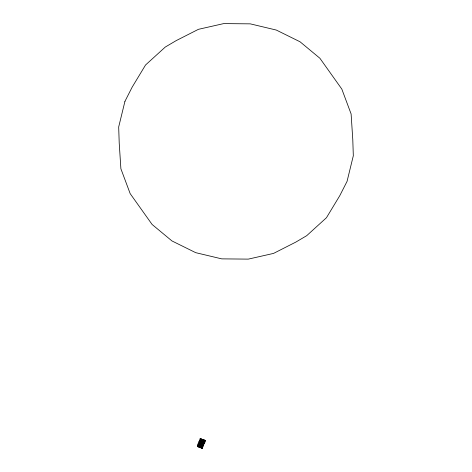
<?xml version="1.0" encoding="UTF-8"?>
<svg xmlns="http://www.w3.org/2000/svg" width="472" height="472" viewBox="0 0 472 472"><rect width="100%" height="100%" fill="white"/><g stroke="black" fill="none" stroke-linecap="round" stroke-linejoin="round"><path stroke-width="0.71" d="M199.514 441.503L200.193 438.6L205.214 440.411L204.606 443.161L199.125 441.161L198.458 444.046L203.485 445.857L198.075 443.704L197.408 446.589L202.435 448.4L197.479 446.418M203.09 445.527L202.506 448.229M203.485 445.857L204.164 442.954M199.066 441.314L204.541 443.314L205.202 440.429M200.122 438.771L205.214 440.411M199.55 441.81C201.479 443.249 199.001 440.765 199.892 442.494M199.19 445.822L198.246 445.326L198.918 445.904M201.863 446.217L202.211 446.783L201.337 446.471L202.417 446.034L201.509 445.556L201.851 446.128M200.393 440.217C202.659 440.476 199.302 440.24 201.29 440.506M201.963 442.942C199.567 441.827 203.208 444.943 200.812 443.55M203.184 442.158L204.158 442.583L203.19 442.382M199.544 441.928L200.452 442.406L199.379 442.842L200.246 443.155L199.904 442.588M198.464 444.494L199.432 444.618L199.036 444.907L198.464 444.494L199.396 444.872L198.836 445.037M201.326 446.364L202.234 446.842L201.337 446.724M199.461 442.712L200.275 443.214L199.373 443.096M201.774 443.084L200.848 443.296M202.293 444.624L203.107 445.125L202.105 444.842M200.423 446.441L199.756 445.869L200.73 446.294M201.75 447.816C200.028 447.515 202.199 446.323 202.051 447.668M202.453 440.494L203.013 440.323L202.11 439.928L202.807 441.149L201.904 440.754L202.464 440.582M203.957 441.037L204.523 440.872L203.615 440.47L204.317 441.698L203.408 441.302L203.969 441.131M200.895 440.801L200.358 440.47M198.848 445.131C197.19 445.438 200.718 446.099 198.5 444.831M200.346 445.58L200.978 445.238L200.069 444.842L200.287 445.35L200.871 445.326L199.904 445.125L200.7 446.235L199.798 445.839L200.358 445.668M198.258 443.869L197.703 446.382L202.329 448.046L202.883 445.533L198.258 443.869M199.32 441.338L198.765 443.839L203.373 445.497L203.928 442.996L199.32 441.338M200.376 438.789L199.821 441.296L204.423 442.954L204.978 440.453L200.376 438.789M124.938 101.356L118.684 126.962L119.215 143.081L120.891 168.764L130.178 193.638L152.114 224.477L171.955 240.938L195.703 252.667L221.74 258.868L248.296 259.122L273.553 253.405L295.796 242.112L306.7 235.687L326.453 217.728L339.81 195.626L347.062 181.366L353.316 155.76L352.785 139.641L351.109 113.959L341.822 89.078L319.886 58.245L300.044 41.784L276.297 30.055L250.26 23.854L223.704 23.6L198.447 29.317L176.203 40.61L165.3 47.035L145.547 64.994L132.19 87.096L124.938 101.356M200.535 439.432C200.989 440.807 202.152 439.131 200.535 439.432M200.606 439.267C201.06 440.636 202.222 438.96 200.606 439.267M200.169 441.072C200.441 442.429 202.075 440.848 200.399 440.824C200.075 441.939 202.022 441.025 200.169 441.072M199.19 443.444C199.644 444.819 200.806 443.137 199.19 443.444M199.119 443.615C199.573 444.984 200.736 443.308 199.119 443.615M198.063 446.158C198.523 447.527 199.685 445.851 198.063 446.158M198.134 445.987L199.072 446.477L198.199 445.94M202.11 439.804L203.054 440.293L202.175 439.757M201.06 442.347C201.514 443.721 202.677 442.04 201.06 442.347M201.863 440.783C202.323 442.152 203.485 440.476 201.863 440.783M201.75 441.438C202.211 442.813 203.367 441.131 201.75 441.438M201.68 441.609C202.14 442.984 203.296 441.302 201.68 441.609M200.63 444.152C201.084 445.527 202.246 443.845 200.63 444.152M200.694 443.981C201.155 445.356 202.317 443.674 200.694 443.981M199.573 446.695C200.034 448.07 201.19 446.388 199.573 446.695M199.644 446.524C200.098 447.898 201.261 446.223 199.644 446.524M203.621 440.352C204.075 441.721 205.237 440.046 203.621 440.352M202.565 442.895C203.025 444.27 204.187 442.588 202.565 442.895M202.494 443.066C202.954 444.435 204.116 442.76 202.494 443.066M203.373 441.326C203.827 442.701 204.99 441.025 203.373 441.326M201.514 445.438C201.969 446.813 203.131 445.131 201.514 445.438M202.317 443.875C202.588 445.232 204.223 443.651 202.547 443.627C202.222 444.742 204.169 443.827 202.317 443.875M203.255 441.987C203.715 443.361 204.877 441.68 203.255 441.987M202.205 444.53C202.659 445.904 203.821 444.223 202.205 444.53M201.143 447.196L202.093 447.562L201.143 447.196"/></g></svg>
